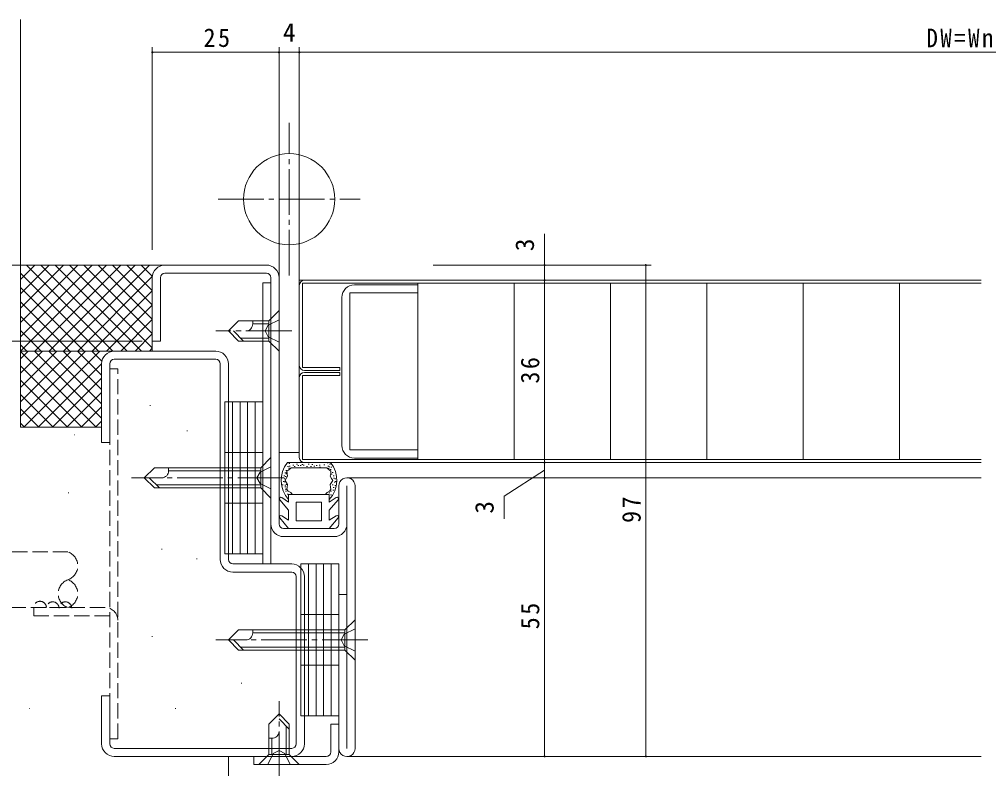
# Model space of a CAD drawing. Units: millimetres on the paper. Extents: x -1112 to 373, y -297 to 267.
# Drawn here: x -117.5 to 73.8, y -146.1 to 1.8 of the extents above; entities that cross this region are included whole.
import ezdxf
from ezdxf.enums import TextEntityAlignment as Align

# ---------------------------------------------------------------- set-up
doc = ezdxf.new("R2010")
doc.units = ezdxf.units.MM
for name, pattern in [('CHAIN2', [12, 9, -1, 1, -1]), ('DASHED3', [4, 3, -1]), ('DOUBLE_CHAIN2', [12.8, 9, -1, 0.6, -0.6, 0.6, -1])]:
    doc.linetypes.add(name, pattern=pattern)
for name, color, linetype, lineweight in [('0-3_YKK_12', 2, 'Continuous', 9), ('0-4_YSS_K', 3, 'Continuous', 9), ('0-5_YKK_D', 6, 'Continuous', 9), ('0-6_YKK_13', 4, 'Continuous', 9), ('0-7_YKK_11', 7, 'Continuous', 9)]:
    doc.layers.add(name, color=color, linetype=linetype, lineweight=lineweight)
doc.styles.add('ＭＳ ゴシック', font='')
doc.styles.get('ＭＳ ゴシック').set_extended_font_data('MS Gothic')

msp = doc.modelspace()

# ---------------------------------------------------------------- linework, layer by layer
at = {"layer": '0-3_YKK_12'}
for p, q in [((-61.246, -49.738), (-62.246, -49.738)), ((72.254, -88.738), (-52.846, -88.738)), ((-52.846, -143.738), (72.254, -143.738))]:
    msp.add_line(p, q, dxfattribs=at)
at = {"layer": '0-4_YSS_K'}
for p, q in [((-117.246, -78.738), (-117.246, 1.762)), ((-88.746, -46.738), (-117.246, -46.738)), ((-117.246, -63.711), (-100.273, -46.738)), ((-117.246, -60.883), (-103.101, -46.738)), ((-117.246, -58.054), (-105.929, -46.738)), ((-117.246, -55.226), (-108.758, -46.738)), ((-117.246, -52.398), (-111.586, -46.738)), ((-117.246, -49.569), (-114.415, -46.738)), ((-117.246, -46.741), (-117.243, -46.738)), ((-99.042, -63.738), (-116.042, -46.738)), ((-114.444, -63.738), (-97.444, -46.738)), ((-96.214, -63.738), (-113.214, -46.738)), ((-111.616, -63.738), (-94.616, -46.738)), ((-93.386, -63.738), (-110.386, -46.738)), ((-108.787, -63.738), (-91.787, -46.738)), ((-91.246, -63.049), (-107.557, -46.738)), ((-91.246, -60.22), (-104.729, -46.738)), ((-91.246, -57.392), (-101.9, -46.738)), ((-91.246, -54.563), (-99.072, -46.738)), ((-91.246, -51.735), (-96.243, -46.738)), ((-91.246, -48.906), (-93.415, -46.738)), ((-101.871, -63.738), (-117.246, -48.362)), ((-105.959, -63.738), (-91.246, -49.025)), ((-104.699, -63.738), (-117.246, -51.191)), ((-103.13, -63.738), (-91.246, -51.853)), ((-107.528, -63.738), (-117.246, -54.019)), ((-100.302, -63.738), (-91.246, -54.682)), ((-110.356, -63.738), (-117.246, -56.848)), ((-97.474, -63.738), (-91.246, -57.51)), ((-113.185, -63.738), (-117.246, -59.676)), ((-94.645, -63.738), (-91.246, -60.339)), ((-116.013, -63.738), (-117.246, -62.504)), ((-98.746, -63.738), (-117.246, -63.738)), ((-117.246, -76.549), (-104.435, -63.738)), ((-117.246, -73.721), (-107.263, -63.738)), ((-117.246, -70.892), (-110.092, -63.738)), ((-117.246, -68.064), (-112.92, -63.738)), ((-117.246, -65.235), (-115.749, -63.738)), ((-102.318, -78.738), (-117.246, -63.809)), ((-116.606, -78.738), (-101.606, -63.738)), ((-101.246, -76.98), (-114.489, -63.738)), ((-101.246, -74.152), (-111.661, -63.738)), ((-101.246, -71.324), (-108.832, -63.738)), ((-101.246, -68.495), (-106.004, -63.738)), ((-101.246, -65.667), (-103.175, -63.738)), ((-91.817, -63.738), (-91.246, -63.167)), ((-105.146, -78.738), (-117.246, -66.637)), ((-113.778, -78.738), (-101.246, -66.206)), ((-107.974, -78.738), (-117.246, -69.466)), ((-110.95, -78.738), (-101.246, -69.034)), ((-110.803, -78.738), (-117.246, -72.294)), ((-108.121, -78.738), (-101.246, -71.863)), ((-91.72, -74.476), (-91.62, -74.476)), ((-113.631, -78.738), (-117.246, -75.123)), ((-105.293, -78.738), (-101.246, -74.691)), ((-116.46, -78.738), (-117.246, -77.951)), ((-102.464, -78.738), (-101.246, -77.52)), ((-101.246, -78.738), (-117.246, -78.738)), ((-106.679, -80.225), (-106.579, -80.225)), ((-84.432, -79.459), (-84.332, -79.459)), ((-107.829, -91.724), (-107.729, -91.724)), ((-89.419, -102.84), (-89.319, -102.84)), ((-82.515, -104.756), (-82.415, -104.756)), ((-91.336, -120.088), (-91.236, -120.088)), ((-73.693, -129.287), (-73.593, -129.287)), ((-115.5, -134.269), (-115.4, -134.269)), ((-86.734, -134.269), (-86.634, -134.269)), ((-86.734, -134.269), (-86.634, -134.269)), ((-76.246, -143.738), (-76.246, -192.238))]:
    msp.add_line(p, q, dxfattribs=at)
at = {"layer": '0-4_YSS_K', "linetype": 'DOUBLE_CHAIN2'}
msp.add_line((-91.246, -61.738), (-91.246, -63.738), dxfattribs=at)
at = {"layer": '0-4_YSS_K', "linetype": 'DASHED3'}
for p, q in [((-107.888, -103.357), (-143.232, -103.357)), ((-143.232, -114.357), (-107.888, -114.357))]:
    msp.add_line(p, q, dxfattribs=at)
for centre, radius, start, end in [((-108.888, -106.107), 2.926, 289.98309, 70.01689), ((-106.888, -111.607), 2.926, 109.98309, 250.01689), ((-108.888, -111.607), 2.926, 289.98309, 70.01689), ((-113.396, -114.357), 1.25, 0, 180.00018), ((-110.896, -114.466), 1.25, 359.99429, 179.99448), ((-108.396, -114.466), 1.25, 359.99429, 179.99448)]:
    msp.add_arc(centre, radius, start, end, dxfattribs=at)
at = {"layer": '0-5_YKK_D'}
for p, q in [((-91.246, -43.738), (-91.246, -3.738)), ((-66.246, -43.738), (-66.246, -3.738)), ((-66.246, -43.738), (-66.246, -3.738)), ((-62.246, -43.738), (-62.246, -3.738)), ((-62.246, -43.738), (-62.246, -3.738)), ((-91.246, -4.738), (-66.246, -4.738)), ((-66.246, -4.738), (-62.246, -4.738)), ((-62.246, -4.738), (209.754, -4.738)), ((-93.246, -46.738), (-146.246, -46.738)), ((-35.846, -46.738), (7.154, -46.738)), ((-35.846, -46.738), (-12.846, -46.738)), ((6.154, -46.738), (6.154, -143.738)), ((-35.846, -49.738), (-12.846, -49.738)), ((-35.846, -49.738), (-12.846, -49.738)), ((-13.846, -49.738), (-13.846, -85.738)), ((-93.246, -61.738), (-146.246, -61.738)), ((-35.846, -85.738), (-12.846, -85.738)), ((-35.846, -85.738), (-12.846, -85.738)), ((-13.846, -85.738), (-13.846, -88.738)), ((-35.846, -88.738), (-12.846, -88.738)), ((-35.846, -88.738), (-12.846, -88.738)), ((-13.846, -88.738), (-13.846, -143.738)), ((-35.846, -143.738), (7.154, -143.738)), ((-35.846, -143.738), (-12.846, -143.738))]:
    msp.add_line(p, q, dxfattribs=at)
for points in [[(-13.846, -49.738), (-13.846, -46.738), (-13.846, -40.552)], [(-13.846, -87.238), (-21.805, -92.369), (-21.805, -96.854)]]:
    msp.add_lwpolyline(points, dxfattribs=at)
for centre, start, end in [((-91.246, -4.738), 0, 180), ((-91.246, -4.738), 180, 0), ((-66.246, -4.738), 0, 180), ((-66.246, -4.738), 0, 180), ((-66.246, -4.738), 180, 0), ((-66.246, -4.738), 180, 0), ((-62.246, -4.738), 0, 180), ((-62.246, -4.738), 0, 180), ((-62.246, -4.738), 180, 0), ((-62.246, -4.738), 180, 0), ((-13.846, -46.738), 90, 270), ((-13.846, -46.738), 270, 90), ((6.154, -46.738), 90, 270), ((6.154, -46.738), 270, 90), ((-13.846, -49.738), 90, 270), ((-13.846, -49.738), 90, 270), ((-13.846, -49.738), 270, 90), ((-13.846, -49.738), 270, 90), ((-13.846, -85.738), 90, 270), ((-13.846, -85.738), 90, 270), ((-13.846, -85.738), 270, 90), ((-13.846, -85.738), 270, 90), ((-13.846, -88.738), 90, 270), ((-13.846, -88.738), 90, 270), ((-13.846, -88.738), 270, 90), ((-13.846, -88.738), 270, 90), ((-13.846, -143.738), 90, 270), ((-13.846, -143.738), 270, 90), ((6.154, -143.738), 90, 270), ((6.154, -143.738), 270, 90)]:
    msp.add_arc(centre, 0.106, start, end, dxfattribs=at)
at = {"layer": '0-6_YKK_13', "linetype": 'CHAIN2'}
for p, q in [((-64.246, -48.806), (-64.246, -18.669)), ((-78.246, -33.738), (-50.246, -33.738)), ((-63.746, -59.738), (-78.746, -59.738)), ((-65.346, -88.738), (-95.346, -88.738)), ((-48.746, -120.738), (-78.746, -120.738)), ((-66.246, -147.838), (-66.246, -132.838))]:
    msp.add_line(p, q, dxfattribs=at)
at = {"layer": '0-6_YKK_13'}
for p, q in [((-66.246, -42.513), (-66.246, -83.738)), ((-62.246, -42.513), (-62.246, -83.738)), ((-62.246, -66.538), (-62.246, -50.738)), ((-61.646, -50.338), (-61.646, -66.938)), ((72.254, -50.338), (-61.646, -50.338)), ((-61.246, -49.738), (72.254, -49.738)), ((-38.846, -50.338), (-38.846, -85.138)), ((-19.846, -50.338), (-19.846, -85.138)), ((-0.846, -50.338), (-0.846, -85.138)), ((18.154, -50.338), (18.154, -85.138)), ((37.154, -50.338), (37.154, -85.138)), ((56.154, -50.338), (56.154, -85.138)), ((-66.246, -55.738), (-68.246, -57.738)), ((-66.246, -63.738), (-66.246, -55.738)), ((-74.246, -57.738), (-76.246, -59.738)), ((-68.246, -57.738), (-74.246, -57.738)), ((-71.446, -58.338), (-71.446, -57.738)), ((-68.246, -58.338), (-71.446, -58.338)), ((-68.246, -57.738), (-68.246, -61.738)), ((-74.246, -61.738), (-76.246, -59.738)), ((-73.246, -61.738), (-75.246, -59.738)), ((-68.246, -61.138), (-73.846, -61.138)), ((-68.246, -61.738), (-74.246, -61.738)), ((-66.246, -63.738), (-68.246, -61.738)), ((-61.646, -66.938), (-54.246, -66.938)), ((-61.646, -68.538), (-54.246, -68.538)), ((-61.646, -85.138), (-61.646, -68.538)), ((-54.246, -67.538), (-61.246, -67.538)), ((-54.246, -67.938), (-61.246, -67.938)), ((-54.246, -66.938), (-54.246, -67.538)), ((-54.246, -68.538), (-54.246, -67.938)), ((-62.246, -68.938), (-62.246, -84.738)), ((-75.446, -73.738), (-76.946, -73.738)), ((-76.946, -103.738), (-76.946, -73.738)), ((-75.446, -103.738), (-75.446, -73.738)), ((-73.946, -73.738), (-75.446, -73.738)), ((-75.446, -103.738), (-75.446, -73.738)), ((-73.946, -103.738), (-73.946, -73.738)), ((-72.446, -73.738), (-73.946, -73.738)), ((-73.946, -103.738), (-73.946, -73.738)), ((-72.446, -103.738), (-72.446, -73.738)), ((-70.946, -73.738), (-72.446, -73.738)), ((-72.446, -103.738), (-72.446, -73.738)), ((-69.446, -73.738), (-70.946, -73.738)), ((-70.946, -103.738), (-70.946, -73.738)), ((-70.946, -103.738), (-70.946, -73.738)), ((-69.446, -103.738), (-69.446, -73.738)), ((-66.246, -83.738), (-63.246, -83.738)), ((-65.246, -83.738), (-62.246, -83.738)), ((-67.846, -84.738), (-69.846, -86.738)), ((-67.846, -92.738), (-67.846, -84.738)), ((-56.103, -85.738), (-64.589, -85.738)), ((-64.329, -85.891), (-64.129, -85.891)), ((-62.82, -86.039), (-62.62, -86.039)), ((72.254, -85.138), (-61.646, -85.138)), ((-61.246, -85.738), (72.254, -85.738)), ((-56.742, -85.771), (-56.542, -85.771)), ((-56.312, -86.034), (-56.112, -86.034)), ((-90.846, -86.738), (-92.846, -88.738)), ((-69.846, -86.738), (-90.846, -86.738)), ((-88.046, -87.338), (-88.046, -86.738)), ((-69.846, -87.338), (-88.046, -87.338)), ((-69.846, -86.738), (-69.846, -90.738)), ((-65.128, -87.74), (-64.928, -87.74)), ((-64.913, -87.262), (-64.713, -87.262)), ((-64.853, -87.728), (-64.653, -87.728)), ((-64.579, -86.523), (-64.379, -86.523)), ((-64.388, -86.821), (-64.188, -86.821)), ((-64.233, -86.439), (-64.033, -86.439)), ((-63.866, -86.738), (-56.827, -86.738)), ((-63.553, -86.235), (-63.353, -86.235)), ((-63.267, -86.521), (-63.067, -86.521)), ((-62.552, -86.307), (-62.352, -86.307)), ((-62.105, -86.325), (-61.905, -86.325)), ((-61.748, -86.092), (-61.548, -86.092)), ((-61.48, -86.235), (-61.28, -86.235)), ((-60.818, -86.468), (-60.618, -86.468)), ((-60.479, -86.057), (-60.279, -86.057)), ((-60.032, -86.468), (-59.832, -86.468)), ((-59.746, -86.128), (-59.546, -86.128)), ((-59.353, -86.414), (-59.153, -86.414)), ((-58.924, -86.271), (-58.724, -86.271)), ((-58.334, -86.218), (-58.134, -86.218)), ((-58.263, -86.611), (-58.063, -86.611)), ((-57.423, -86.146), (-57.223, -86.146)), ((-56.618, -86.432), (-56.418, -86.432)), ((-56.551, -86.881), (-56.351, -86.881)), ((-56.432, -86.535), (-56.232, -86.535)), ((-56.146, -87.119), (-55.945, -87.119)), ((-56.014, -86.642), (-55.814, -86.642)), ((-55.74, -87.656), (-55.54, -87.656)), ((-90.846, -90.738), (-92.846, -88.738)), ((-89.846, -90.738), (-91.846, -88.738)), ((-65.438, -89.493), (-65.238, -89.493)), ((-65.426, -88.73), (-65.226, -88.73)), ((-65.295, -88.336), (-65.095, -88.336)), ((-65.259, -89.517), (-65.059, -89.517)), ((-65.223, -88.921), (-65.023, -88.921)), ((-65.02, -88.467), (-64.82, -88.467)), ((-64.889, -87.966), (-64.689, -87.966)), ((-55.955, -88.038), (-55.755, -88.038)), ((-55.537, -88.372), (-55.337, -88.372)), ((-55.513, -88.789), (-55.313, -88.789)), ((-55.382, -89.612), (-55.182, -89.612)), ((-55.215, -88.932), (-55.015, -88.932)), ((-55.179, -89.469), (-54.979, -89.469)), ((-69.846, -90.738), (-90.846, -90.738)), ((-69.846, -90.138), (-90.446, -90.138)), ((-67.846, -92.738), (-69.846, -90.738)), ((-65.629, -90.125), (-65.429, -90.125)), ((-65.097, -90.541), (-64.897, -90.541)), ((-65.092, -90.209), (-64.892, -90.209)), ((-65.05, -90.963), (-64.85, -90.963)), ((-64.992, -91.35), (-64.792, -91.35)), ((-64.865, -90.042), (-64.665, -90.042)), ((-56.417, -91.702), (-56.217, -91.702)), ((-56.124, -91.373), (-55.924, -91.373)), ((-55.788, -90.113), (-55.588, -90.113)), ((-55.643, -91.198), (-55.443, -91.198)), ((-55.584, -90.635), (-55.384, -90.635)), ((-55.227, -90.221), (-55.027, -90.221)), ((-64.346, -95.138), (-66.09, -93.059)), ((-64.346, -93.518), (-65.694, -92.617)), ((-64.663, -91.972), (-64.463, -91.972)), ((-64.346, -93.518), (-64.346, -92.038)), ((-64.346, -92.038), (-60.346, -92.038)), ((-62.846, -97.238), (-62.846, -93.538)), ((-62.846, -93.538), (-57.846, -93.538)), ((-56.346, -92.038), (-60.346, -92.038)), ((-57.846, -97.238), (-57.846, -93.538)), ((-56.346, -93.518), (-56.346, -92.038)), ((-56.346, -93.518), (-54.999, -92.617)), ((-56.346, -95.138), (-54.602, -93.059)), ((-56.065, -92.077), (-55.865, -92.077)), ((-64.346, -97.118), (-64.346, -95.138)), ((-56.346, -97.118), (-56.346, -95.138)), ((-64.346, -98.738), (-66.09, -96.659)), ((-64.346, -97.118), (-65.694, -96.217)), ((-62.846, -97.238), (-57.846, -97.238)), ((-56.346, -97.118), (-54.999, -96.217)), ((-56.346, -98.738), (-54.602, -96.659)), ((-56.346, -98.738), (-64.346, -98.738)), ((-76.946, -103.738), (-75.446, -103.738)), ((-75.446, -103.738), (-73.946, -103.738)), ((-73.946, -103.738), (-72.446, -103.738)), ((-72.446, -103.738), (-70.946, -103.738)), ((-70.946, -103.738), (-69.446, -103.738)), ((-60.446, -105.738), (-61.946, -105.738)), ((-61.946, -135.738), (-61.946, -105.738)), ((-60.446, -135.738), (-60.446, -105.738)), ((-58.946, -105.738), (-60.446, -105.738)), ((-60.446, -135.738), (-60.446, -105.738)), ((-58.946, -135.738), (-58.946, -105.738)), ((-57.446, -105.738), (-58.946, -105.738)), ((-58.946, -135.738), (-58.946, -105.738)), ((-57.446, -135.738), (-57.446, -105.738)), ((-55.946, -105.738), (-57.446, -105.738)), ((-57.446, -135.738), (-57.446, -105.738)), ((-54.446, -105.738), (-55.946, -105.738)), ((-55.946, -135.738), (-55.946, -105.738)), ((-55.946, -135.738), (-55.946, -105.738)), ((-54.446, -135.738), (-54.446, -105.738)), ((-51.246, -116.738), (-53.246, -118.738)), ((-51.246, -124.738), (-51.246, -116.738)), ((-74.246, -118.738), (-76.246, -120.738)), ((-53.246, -118.738), (-74.246, -118.738)), ((-71.446, -119.338), (-71.446, -118.738)), ((-53.246, -119.338), (-71.446, -119.338)), ((-53.246, -118.738), (-53.246, -122.738)), ((-74.246, -122.738), (-76.246, -120.738)), ((-73.246, -122.738), (-75.246, -120.738)), ((-53.246, -122.138), (-73.846, -122.138)), ((-53.246, -122.738), (-74.246, -122.738)), ((-51.246, -124.738), (-53.246, -122.738)), ((-68.246, -137.338), (-66.246, -135.338)), ((-64.246, -137.338), (-66.246, -135.338)), ((-61.946, -135.738), (-60.446, -135.738)), ((-60.446, -135.738), (-58.946, -135.738)), ((-58.946, -135.738), (-57.446, -135.738)), ((-57.446, -135.738), (-55.946, -135.738)), ((-55.946, -135.738), (-54.446, -135.738)), ((-68.246, -143.338), (-68.246, -137.338)), ((-64.246, -138.338), (-66.246, -136.338)), ((-64.246, -143.338), (-64.246, -137.338)), ((-64.846, -143.338), (-64.846, -137.738)), ((-67.646, -140.138), (-68.246, -140.138)), ((-67.646, -143.338), (-67.646, -140.138)), ((-70.246, -145.338), (-68.246, -143.338)), ((-68.246, -143.338), (-64.246, -143.338)), ((-62.246, -145.338), (-64.246, -143.338)), ((-62.246, -145.338), (-70.246, -145.338))]:
    msp.add_line(p, q, dxfattribs=at)
at = {"layer": '0-6_YKK_13', "linetype": 'DASHED3'}
for p, q in [((-68.399, -58.588), (-69.011, -59.738)), ((-66.246, -57.538), (-68.399, -58.588)), ((-68.399, -60.888), (-69.011, -59.738)), ((-66.246, -61.938), (-68.399, -60.888)), ((-98.046, -67.238), (-99.646, -67.238)), ((-99.646, -67.238), (-99.646, -140.238)), ((-76.946, -83.738), (-75.446, -83.738)), ((-75.446, -83.738), (-73.946, -83.738)), ((-73.946, -83.738), (-72.446, -83.738)), ((-72.446, -83.738), (-70.946, -83.738)), ((-70.946, -83.738), (-69.446, -83.738)), ((-69.999, -87.588), (-70.61, -88.738)), ((-67.846, -86.538), (-69.999, -87.588)), ((-69.999, -89.888), (-70.61, -88.738)), ((-67.846, -90.938), (-69.999, -89.888)), ((-75.446, -93.738), (-76.946, -93.738)), ((-73.946, -93.738), (-75.446, -93.738)), ((-72.446, -93.738), (-73.946, -93.738)), ((-70.946, -93.738), (-72.446, -93.738)), ((-69.446, -93.738), (-70.946, -93.738)), ((-114.646, -115.957), (-114.646, -114.357)), ((-100.546, -114.357), (-114.646, -114.357)), ((-99.646, -115.957), (-114.646, -115.957)), ((-61.946, -115.738), (-60.446, -115.738)), ((-60.446, -115.738), (-58.946, -115.738)), ((-58.946, -115.738), (-57.446, -115.738)), ((-57.446, -115.738), (-55.946, -115.738)), ((-55.946, -115.738), (-54.446, -115.738)), ((-51.246, -118.538), (-53.399, -119.588)), ((-53.399, -119.588), (-54.011, -120.738)), ((-53.399, -121.888), (-54.011, -120.738)), ((-51.246, -122.938), (-53.399, -121.888)), ((-60.446, -125.738), (-61.946, -125.738)), ((-58.946, -125.738), (-60.446, -125.738)), ((-57.446, -125.738), (-58.946, -125.738)), ((-55.946, -125.738), (-57.446, -125.738)), ((-54.446, -125.738), (-55.946, -125.738)), ((-68.446, -145.338), (-67.396, -143.185)), ((-67.396, -143.185), (-66.246, -142.573)), ((-65.096, -143.185), (-66.246, -142.573)), ((-64.046, -145.338), (-65.096, -143.185))]:
    msp.add_line(p, q, dxfattribs=at)
msp.add_lwpolyline([(-99.646, -140.238), (-98.046, -140.238), (-98.046, -67.238)], dxfattribs=at)
at = {"layer": '0-6_YKK_13'}
for points in [[(-63.866, -86.738), (-63.922, -86.849), (-64.332, -87.156), (-64.688, -87.439), (-64.64, -87.886), (-64.564, -88.399), (-64.827, -88.843), (-65.046, -89.238), (-64.564, -90.077), (-64.616, -90.575), (-64.688, -91.036), (-64.42, -91.371), (-63.922, -91.627)], [(-56.771, -91.627), (-56.273, -91.371), (-56.004, -91.036), (-56.076, -90.575), (-56.129, -90.077), (-55.646, -89.238), (-55.865, -88.843), (-56.129, -88.399), (-56.052, -87.886), (-56.004, -87.439), (-56.361, -87.156), (-56.771, -86.849), (-56.827, -86.738)]]:
    msp.add_lwpolyline(points, dxfattribs=at)
msp.add_circle((-64.246, -33.738), 9, dxfattribs=at)
for centre, radius, start, end in [((-61.246, -50.738), 1, 90, 180), ((-72.778, -58.404), 1.333, 270, 2.86598), ((-61.246, -66.538), 1, 180, 270), ((-61.246, -68.938), 1, 90, 180), ((-60.346, -89.238), 5.5, 140.48035, 223.34175), ((-61.246, -84.738), 1, 180, 270), ((-60.346, -89.238), 5.5, 316.65823, 39.51962), ((-89.378, -87.404), 1.333, 270, 2.86598), ((-60.346, -89.238), 4.3, 213.74989, 220.62927), ((-60.346, -89.238), 4.3, 319.3705, 326.24989), ((-65.861, -92.866), 0.3, 56.21114, 220.00243), ((-54.832, -92.866), 0.3, 319.99756, 123.78885), ((-65.861, -96.466), 0.3, 56.21114, 220.00243), ((-54.832, -96.466), 0.3, 319.99756, 123.78885), ((-72.778, -119.404), 1.333, 270, 2.86598), ((-67.58, -138.806), 1.333, 267.134, 0)]:
    msp.add_arc(centre, radius, start, end, dxfattribs=at)
at = {"layer": '0-6_YKK_13', "linetype": 'DASHED3'}
msp.add_arc((-100.546, -116.857), 2.5, 0, 90, dxfattribs=at)
at = {"layer": '0-7_YKK_11'}
for p, q in [((-68.746, -46.738), (-88.746, -46.738)), ((-88.746, -48.338), (-68.746, -48.338)), ((-67.846, -49.238), (-67.846, -97.838)), ((-66.246, -97.838), (-66.246, -49.238)), ((-53.846, -53.138), (-53.846, -82.338)), ((-78.746, -63.738), (-98.746, -63.738)), ((-98.746, -65.338), (-78.746, -65.338)), ((-77.846, -66.238), (-77.846, -104.838)), ((-76.246, -104.838), (-76.246, -66.238)), ((-54.446, -90.338), (-54.446, -97.838)), ((-52.846, -90.338), (-52.846, -142.138)), ((-51.246, -142.138), (-51.246, -90.338)), ((-55.346, -98.738), (-65.346, -98.738)), ((-65.346, -100.338), (-55.346, -100.338)), ((-63.746, -105.738), (-75.346, -105.738)), ((-75.346, -107.338), (-63.746, -107.338)), ((-62.846, -108.238), (-62.846, -141.238)), ((-61.246, -141.238), (-61.246, -108.238)), ((-63.746, -142.138), (-98.746, -142.138)), ((-98.746, -143.738), (-63.746, -143.738)), ((-71.246, -143.738), (-56.946, -143.738))]:
    msp.add_line(p, q, dxfattribs=at)
for points in [[(-91.246, -49.238), (-91.246, -61.738), (-89.646, -61.738), (-89.646, -49.238)], [(-52.246, -83.238), (-52.246, -52.238), (-38.846, -52.238), (-38.846, -50.638), (-51.346, -50.638)], [(-101.246, -66.238), (-101.246, -81.738), (-99.646, -81.738), (-99.646, -66.238)], [(-51.346, -84.838), (-38.846, -84.838), (-38.846, -83.238), (-52.246, -83.238)], [(-52.846, -111.738), (-54.446, -111.738), (-54.446, -142.138)], [(-99.646, -141.238), (-99.646, -131.738), (-101.246, -131.738), (-101.246, -141.238)], [(-56.046, -142.838), (-56.046, -137.338), (-54.446, -137.338), (-54.446, -142.838)], [(-56.946, -145.338), (-71.246, -145.338), (-71.246, -143.738)]]:
    msp.add_lwpolyline(points, dxfattribs=at)
msp.add_lwpolyline([(-69.446, -105.738), (-69.446, -50.238), (-67.846, -50.238), (-67.846, -105.738)], close=True, dxfattribs=at)
for centre, radius, start, end in [((-88.746, -49.238), 2.5, 90, 179.99998), ((-68.746, -49.238), 2.5, 0, 89.99998), ((-88.746, -49.238), 0.9, 90, 179.99998), ((-68.746, -49.238), 0.9, 0, 89.99998), ((-51.346, -53.138), 2.5, 90, 179.99998), ((-98.746, -66.238), 2.5, 90, 179.99998), ((-78.746, -66.238), 2.5, 0.00002, 90.00034), ((-98.746, -66.238), 0.9, 90.00047, 180.00046), ((-78.746, -66.238), 0.9, 0.00003, 90.00002), ((-51.346, -82.338), 2.5, 180, 269.99998), ((-52.846, -90.338), 1.6, 359.99998, 180), ((-65.346, -97.838), 2.5, 180, 269.99998), ((-65.346, -97.838), 0.9, 180, 269.99998), ((-55.346, -97.838), 0.9, 270, 359.99998), ((-55.346, -97.838), 2.5, 270, 359.99998), ((-75.346, -104.838), 2.5, 180, 269.99998), ((-75.346, -104.838), 0.9, 180, 269.99998), ((-63.746, -108.238), 2.5, 0, 90.00032), ((-63.746, -108.238), 0.9, 0.00003, 90.00002), ((-98.746, -141.238), 2.5, 180, 269.99998), ((-98.746, -141.238), 0.9, 180.00003, 270.00002), ((-63.746, -141.238), 0.9, 269.99898, 359.99896), ((-63.746, -141.238), 2.5, 270, 359.99998), ((-56.946, -142.838), 0.9, 270, 359.99998), ((-56.946, -142.838), 2.5, 270, 359.99998), ((-52.846, -142.138), 1.6, 179.99998, 0)]:
    msp.add_arc(centre, radius, start, end, dxfattribs=at)

# ---------------------------------------------------------------- texts
at = {"layer": '0-5_YKK_D', "color": 3, "style": 'ＭＳ ゴシック'}
msp.add_text('4', height=3.666, dxfattribs=at).set_placement((-65.484, -3.738), align=Align.BOTTOM_LEFT)
for p in [(-14.846, -43.995), (-22.805, -95.812)]:
    msp.add_text('3', height=3.666, rotation=90, dxfattribs=at).set_placement(p, align=Align.BOTTOM_LEFT)
at = {"layer": '0-5_YKK_D', "color": 3, "char_height": 3.666, "attachment_point": 7, "style": 'ＭＳ ゴシック'}
for s, insert in [('\\T1.21;\\W0.95;25', (-81.146, -3.738)), ('\\T1.22;\\W0.9;DW=Wn+22', (61.491, -3.738))]:
    msp.add_mtext(s, dxfattribs=dict(at, insert=insert))
at = {"layer": '0-5_YKK_D', "color": 3, "char_height": 3.666, "attachment_point": 7, "rotation": 90, "style": 'ＭＳ ゴシック'}
for s, insert in [('\\T1.21;\\W0.95;36', (-14.846, -70.138)), ('\\T1.21;\\W0.95;97', (5.154, -97.638)), ('\\T1.21;\\W0.95;55', (-14.846, -118.638))]:
    msp.add_mtext(s, dxfattribs=dict(at, insert=insert))

doc.saveas('drawing.dxf')
